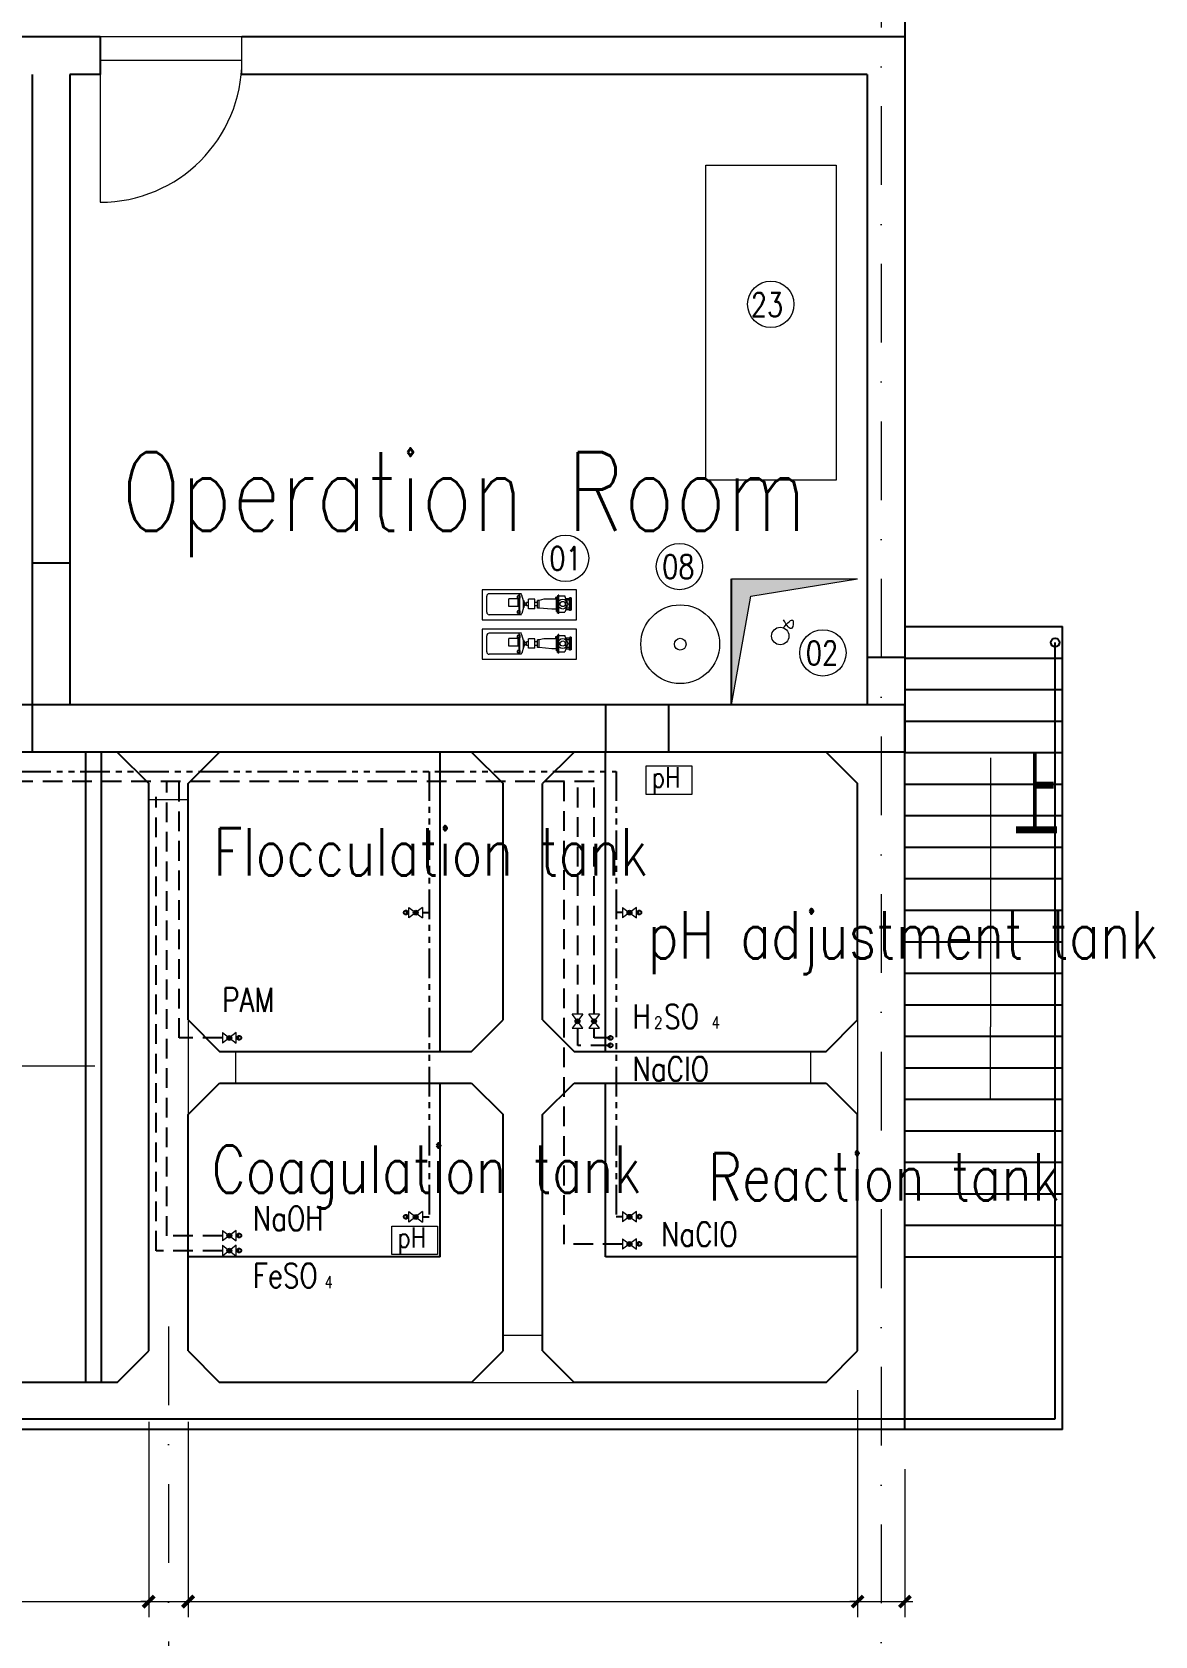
# Model space of a CAD drawing. Extents: x 838828 to 1489448, y 610351 to 848160.
# Drawn here: x 980883 to 988010, y 624469 to 634648 of the extents above; entities that cross this region are included whole.
import ezdxf
from ezdxf.enums import TextEntityAlignment as Align

# ---------------------------------------------------------------- set-up
doc = ezdxf.new("R2010")
doc.units = 0
doc.header["$LTSCALE"] = 1000
doc.header["$MEASUREMENT"] = 0
for name, pattern in [('DASHDOT', [1, 0.5, -0.25, 0, -0.25]), ('HIDDEN2', [0.1875, 0.125, -0.0625]), ('PHANTOM2', [1.25, 0.625, -0.125, 0.125, -0.125, 0.125, -0.125])]:
    doc.linetypes.add(name, pattern=pattern)
doc.layers.get('0').update_dxf_attribs({"linetype": 'CONTINUOUS', "lineweight": 13})
for name, color, linetype, lineweight in [('D', 3, 'CONTINUOUS', 13), ('HATCH', 8, 'CONTINUOUS', 13), ('标注', 8, 'CONTINUOUS', 13), ('设备', 6, 'CONTINUOUS', 13)]:
    doc.layers.add(name, color=color, linetype=linetype, lineweight=lineweight)
for name, color, linetype in [('加药管道', 1, 'HIDDEN2'), ('水构筑物', 7, 'CONTINUOUS'), ('空气管道', 6, 'PHANTOM2')]:
    doc.layers.add(name, color=color, linetype=linetype)
doc.styles.get("Standard").update_dxf_attribs({"font": 'ROMANS.SHX', "width": 1.2, "bigfont": 'gbcbig.shx'})

# ---------------------------------------------------------------- blocks, each defined once
blk = doc.blocks.new('_ARCHTICK')
at = {"const_width": 0.5}
blk.add_lwpolyline([(-0.71, -0.71), (0.71, 0.71)], dxfattribs=at)

msp = doc.modelspace()

# ---------------------------------------------------------------- hatches: boundary and pattern name
at = {"layer": '标注'}
h = msp.add_hatch(color=256, dxfattribs=at)
h.paths.add_polyline_path([(985446, 631068), (985323, 630378), (985323, 631178), (986123, 631178)])
h.paths.add_polyline_path([(985903, 631069), (986593, 631069), (986593, 631519), (985903, 631519)], flags=9)
h = msp.add_hatch(color=256, dxfattribs=at)
h.paths.add_polyline_path([(985446, 631068), (985323, 630378), (985323, 631178), (986123, 631178)])
h.paths.add_polyline_path([(985903, 631069), (986593, 631069), (986593, 631519), (985903, 631519)], flags=9)
at = {"layer": '设备'}
h = msp.add_hatch(color=256, dxfattribs=at)
h.paths.add_polyline_path([(983310, 629072, -0.144014), (983318, 629075, -0.74823), (983327, 629046)])
h.paths.add_polyline_path([(983310, 629072), (983327, 629046, -0.144014), (983318, 629044, -0.74823)])
h = msp.add_hatch(color=256, dxfattribs=at)
h.paths.add_polyline_path([(984683, 629072, 0.144014), (984675, 629075, 0.74823), (984667, 629046)])
h.paths.add_polyline_path([(984683, 629072), (984667, 629046, 0.144014), (984675, 629044, 0.74823)])
h = msp.add_hatch(color=256, dxfattribs=at)
h.paths.add_polyline_path([(984358, 628362, 0.144014), (984361, 628370, 0.74823), (984332, 628379)])
h.paths.add_polyline_path([(984358, 628362), (984332, 628379, 0.144014), (984330, 628370, 0.74823)])
h = msp.add_hatch(color=256, dxfattribs=at)
h.paths.add_polyline_path([(984463, 628362, 0.144014), (984465, 628370, 0.74823), (984437, 628379)])
h.paths.add_polyline_path([(984463, 628362), (984437, 628379, 0.144014), (984434, 628370, 0.74823)])
h = msp.add_hatch(color=256, dxfattribs=at)
h.paths.add_polyline_path([(982143, 628277, 0.144014), (982135, 628279, 0.74823), (982127, 628251)])
h.paths.add_polyline_path([(982143, 628277), (982127, 628251, 0.144014), (982135, 628248, 0.74823)])
h = msp.add_hatch(color=256, dxfattribs=at)
h.paths.add_polyline_path([(983310, 627141, -0.144014), (983318, 627143, -0.74823), (983327, 627115)])
h.paths.add_polyline_path([(983310, 627141), (983327, 627115, -0.144014), (983318, 627112, -0.74823)])
h = msp.add_hatch(color=256, dxfattribs=at)
h.paths.add_polyline_path([(984683, 627142, 0.144014), (984675, 627144, 0.74823), (984667, 627116)])
h.paths.add_polyline_path([(984683, 627142), (984667, 627116, 0.144014), (984675, 627114, 0.74823)])
h = msp.add_hatch(color=256, dxfattribs=at)
h.paths.add_polyline_path([(982143, 627022, 0.144014), (982135, 627025, 0.74823), (982127, 626996)])
h.paths.add_polyline_path([(982143, 627022), (982127, 626996, 0.144014), (982135, 626994, 0.74823)])
h = msp.add_hatch(color=256, dxfattribs=at)
h.paths.add_polyline_path([(982143, 626927, 0.144014), (982135, 626929, 0.74823), (982127, 626901)])
h.paths.add_polyline_path([(982143, 626927), (982127, 626901, 0.144014), (982135, 626898, 0.74823)])
h = msp.add_hatch(color=256, dxfattribs=at)
h.paths.add_polyline_path([(984683, 626969, 0.144014), (984675, 626971, 0.74823), (984667, 626943)])
h.paths.add_polyline_path([(984683, 626969), (984667, 626943, 0.144014), (984675, 626940, 0.74823)])

# ---------------------------------------------------------------- linework, layer by layer
at = {"linetype": 'ByBlock', "ltscale": 200}
msp.add_line((986966, 630041), (986966, 628335), dxfattribs=at)
msp.add_line((986966, 627881), (986966, 628335))
for centre in [(985572, 632920), (984269, 631308), (984992, 631256), (985903, 630708)]:
    msp.add_circle(centre, 147, dxfattribs=at)
at = {"layer": 'D', "ltscale": 200}
for p, q in [((983362, 629093), (983274, 629026)), ((983274, 629093), (983362, 629026)), ((983274, 629026), (983274, 629093)), ((983362, 629093), (983362, 629026)), ((984631, 629093), (984719, 629026)), ((984719, 629093), (984631, 629026)), ((984631, 629093), (984631, 629026)), ((984719, 629026), (984719, 629093)), ((984379, 628415), (984312, 628327)), ((984379, 628327), (984312, 628415)), ((984379, 628415), (984312, 628415)), ((984484, 628415), (984417, 628327)), ((984484, 628327), (984417, 628415)), ((984484, 628415), (984417, 628415)), ((982091, 628298), (982179, 628230)), ((982179, 628298), (982091, 628230)), ((982091, 628298), (982091, 628230)), ((982179, 628230), (982179, 628298)), ((984312, 628327), (984379, 628327)), ((984417, 628327), (984484, 628327)), ((983362, 627162), (983274, 627094)), ((983274, 627162), (983362, 627094)), ((983274, 627094), (983274, 627162)), ((983362, 627162), (983362, 627094)), ((984631, 627163), (984719, 627096)), ((984719, 627163), (984631, 627096)), ((984631, 627163), (984631, 627096)), ((984719, 627096), (984719, 627163)), ((982091, 627043), (982179, 626976)), ((982179, 627043), (982091, 626976)), ((982091, 627043), (982091, 626976)), ((982179, 626976), (982179, 627043)), ((982091, 626948), (982179, 626880)), ((982179, 626948), (982091, 626880)), ((982091, 626948), (982091, 626880)), ((982179, 626880), (982179, 626948)), ((984631, 626990), (984719, 626923)), ((984719, 626990), (984631, 626923)), ((984631, 626990), (984631, 626923)), ((984719, 626923), (984719, 626990))]:
    msp.add_line(p, q, dxfattribs=at)
at = {"layer": 'HATCH'}
for p, q in [((985159, 631803), (985159, 633803)), ((985159, 633803), (985987, 633803)), ((985987, 633803), (985987, 631803)), ((985987, 631803), (985159, 631803))]:
    msp.add_line(p, q, dxfattribs=at)
at = {"layer": '加药管道'}
for p, q in [((984450, 629891), (980730, 629891)), ((981739, 627009), (981739, 629891)), ((981817, 628264), (981817, 629891)), ((984258, 629891), (984258, 626956)), ((984346, 628415), (984346, 629891)), ((984450, 628415), (984450, 629891)), ((981671, 626914), (981671, 629795)), ((982091, 628264), (981817, 628264)), ((982197, 628265), (982179, 628265)), ((984346, 628217), (984346, 628327)), ((984450, 628264), (984450, 628327)), ((984554, 628264), (984450, 628264)), ((984554, 628217), (984346, 628217)), ((982091, 627009), (981739, 627009)), ((982197, 627010), (982179, 627010)), ((984631, 626956), (984258, 626956)), ((984737, 626957), (984719, 626957)), ((982091, 626914), (981671, 626914)), ((982197, 626915), (982179, 626915))]:
    msp.add_line(p, q, dxfattribs=at)
for centre in [(982197, 628265), (984554, 628264), (984554, 628217), (982197, 627010), (982197, 626915)]:
    msp.add_circle(centre, 13, dxfattribs=at)
at = {"layer": '标注', "linetype": 'DASHDOT'}
for p, q in [((986273, 639178), (986273, 622420)), ((981748, 626433), (981748, 622420))]:
    msp.add_line(p, q, dxfattribs=at)
at = {"layer": '标注', "ltscale": 0.001}
for p, q in [((982215, 634618), (981315, 634618)), ((982215, 634378), (982215, 634618)), ((986123, 626028), (986123, 624587)), ((986123, 626028), (986123, 624587)), ((981623, 625828), (981623, 624587)), ((981623, 625828), (981623, 624587)), ((981873, 625828), (981873, 624587)), ((981873, 625828), (981873, 624587)), ((986423, 625528), (986423, 624587)), ((966623, 624687), (981623, 624687)), ((981623, 624687), (981573, 624687)), ((981623, 624687), (981873, 624687)), ((981873, 624687), (986123, 624687)), ((981873, 624687), (981923, 624687)), ((986123, 624687), (986073, 624687)), ((986123, 624687), (986423, 624687)), ((986423, 624687), (986473, 624687))]:
    msp.add_line(p, q, dxfattribs=at)
at = {"layer": '标注'}
for p, q in [((982215, 634468), (981315, 634468)), ((981315, 634378), (981315, 633568)), ((985323, 631178), (986123, 631178)), ((985323, 631178), (986123, 631178)), ((985446, 631068), (986123, 631178)), ((985446, 631068), (986123, 631178)), ((985323, 630378), (985446, 631068)), ((985323, 630378), (985446, 631068)), ((981423, 630078), (982073, 630078)), ((981623, 629778), (981873, 629778)), ((981873, 628378), (981873, 627778)), ((986123, 628378), (986123, 627778)), ((982173, 628178), (982173, 627978)), ((985823, 628178), (985823, 627978)), ((981281, 628085), (980597, 628085)), ((983873, 626378), (984123, 626378)), ((983673, 626078), (984323, 626078))]:
    msp.add_line(p, q, dxfattribs=at)
for centre, radius in [((984251, 631018), 31.7), ((984251, 631018), 16.4), ((984251, 630767), 31.7), ((984251, 630767), 16.4)]:
    msp.add_circle(centre, radius, dxfattribs=at)
msp.add_arc((981315, 634468), 900, 270, 0, dxfattribs=at)
at = {"layer": '水构筑物'}
for p, q in [((986423, 641978), (986423, 630378)), ((981315, 634618), (962073, 634618)), ((981315, 634618), (981315, 634378)), ((986423, 634618), (982215, 634618)), ((986423, 634618), (986423, 630078)), ((980883, 634378), (980883, 630378)), ((981123, 634378), (981123, 630378)), ((981315, 634378), (981123, 634378)), ((986183, 634378), (982215, 634378)), ((986183, 634378), (986183, 630378)), ((981123, 631278), (980883, 631278)), ((985323, 630378), (985323, 631178)), ((985323, 630378), (985323, 631178)), ((986423, 630875), (987423, 630875)), ((987423, 625778), (987423, 630875)), ((987377, 625846), (987377, 630773)), ((986423, 630678), (986183, 630678)), ((986423, 630675), (987423, 630675)), ((986423, 630475), (987423, 630475)), ((986423, 630378), (962073, 630378)), ((986423, 630378), (962073, 630378)), ((986423, 630378), (962073, 630378)), ((980883, 630378), (980883, 630078)), ((984523, 630378), (984523, 630078)), ((984923, 630378), (984923, 630078)), ((986423, 625778), (986423, 630378)), ((986423, 630275), (987423, 630275)), ((986423, 630078), (962073, 630078)), ((981423, 630078), (966823, 630078)), ((981223, 626078), (981223, 630078)), ((981323, 626078), (981323, 630078)), ((981423, 630078), (981623, 629878)), ((981873, 629878), (982073, 630078)), ((983673, 630078), (982073, 630078)), ((983473, 628175), (983473, 630075)), ((983673, 630078), (983873, 629878)), ((984323, 630078), (984123, 629878)), ((985923, 630078), (984323, 630078)), ((984523, 628175), (984523, 630075)), ((985923, 630078), (986123, 629878)), ((986423, 626078), (986423, 630078)), ((986423, 630075), (987423, 630075)), ((981623, 626278), (981623, 629878)), ((981873, 628378), (981873, 629878)), ((983873, 628378), (983873, 629878)), ((984123, 628378), (984123, 629878)), ((986123, 628378), (986123, 629878)), ((986423, 629875), (987423, 629875)), ((986423, 629675), (987423, 629675)), ((986423, 629475), (987423, 629475)), ((986423, 629275), (987423, 629275)), ((986423, 629075), (987423, 629075)), ((986423, 628875), (987423, 628875)), ((986423, 628675), (987423, 628675)), ((986423, 628475), (987423, 628475)), ((981873, 628378), (982073, 628178)), ((983673, 628178), (983873, 628378)), ((984123, 628378), (984323, 628178)), ((985923, 628178), (986123, 628378)), ((986423, 628275), (987423, 628275)), ((982073, 628178), (983673, 628178)), ((984323, 628178), (985923, 628178)), ((986423, 628075), (987423, 628075)), ((981873, 627778), (982073, 627978)), ((982073, 627978), (983673, 627978)), ((983473, 626875), (983473, 627975)), ((983673, 627978), (983873, 627778)), ((984123, 627778), (984323, 627978)), ((984323, 627978), (985923, 627978)), ((984523, 626875), (984523, 627975)), ((985923, 627978), (986123, 627778)), ((986423, 627875), (987423, 627875)), ((981873, 626278), (981873, 627778)), ((983873, 626278), (983873, 627778)), ((984123, 626278), (984123, 627778)), ((986123, 626278), (986123, 627778)), ((986423, 627675), (987423, 627675)), ((986423, 627475), (987423, 627475)), ((986423, 627275), (987423, 627275)), ((986423, 627075), (987423, 627075)), ((983473, 626875), (981873, 626875)), ((986123, 626875), (984523, 626875)), ((986423, 626875), (987423, 626875)), ((981423, 626078), (981623, 626278)), ((981873, 626278), (982073, 626078)), ((983673, 626078), (983873, 626278)), ((984123, 626278), (984323, 626078)), ((985923, 626078), (986123, 626278)), ((981423, 626078), (966823, 626078)), ((983673, 626078), (982073, 626078)), ((985923, 626078), (984323, 626078)), ((961138, 625846), (987377, 625846)), ((987423, 625778), (962073, 625778))]:
    msp.add_line(p, q, dxfattribs=at)
msp.add_circle((987377, 630773), 27.5, dxfattribs=at)
at = {"layer": '空气管道', "ltscale": 0.3}
for p, q in [((980814, 629956), (984590, 629956)), ((983404, 629956), (983404, 627128)), ((984590, 629956), (984590, 627129)), ((983256, 629060), (983274, 629060)), ((983362, 629060), (983404, 629060)), ((984631, 629060), (984590, 629060)), ((984737, 629060), (984719, 629060)), ((983256, 627129), (983274, 627129)), ((983362, 627128), (983404, 627128)), ((984631, 627129), (984590, 627129)), ((984737, 627130), (984719, 627130))]:
    msp.add_line(p, q, dxfattribs=at)
for centre in [(983256, 629060), (984737, 629060), (983256, 627129), (984737, 627130), (984737, 626957)]:
    msp.add_circle(centre, 13, dxfattribs=at)
at = {"layer": '设备'}
for p, q in [((984339, 631109), (983740, 631109)), ((983740, 631109), (983740, 630917)), ((984339, 630917), (984339, 631109)), ((983769, 630966), (983769, 631067)), ((983990, 631083), (983785, 631083)), ((983909, 631002), (983909, 631050)), ((983968, 631050), (983909, 631050)), ((983968, 631002), (983909, 631002)), ((983963, 631057), (983963, 631067)), ((983979, 631070), (983966, 631070)), ((983979, 631054), (983966, 631054)), ((983968, 631002), (983968, 631050)), ((983974, 630950), (983974, 631083)), ((983979, 631070), (983979, 631078)), ((983979, 630975), (983979, 631054)), ((983982, 631057), (983982, 631067)), ((984002, 631038), (983992, 631074)), ((984002, 630995), (983992, 630958)), ((984006, 631038), (984002, 631038)), ((984002, 630995), (984002, 631038)), ((984006, 630995), (984002, 630995)), ((984006, 630995), (984006, 631038)), ((984011, 631027), (984006, 631027)), ((984011, 631006), (984006, 631006)), ((984011, 631006), (984011, 631027)), ((984022, 631024), (984011, 631024)), ((984022, 631010), (984011, 631010)), ((984033, 631027), (984022, 631027)), ((984022, 631006), (984022, 631027)), ((984033, 631006), (984022, 631006)), ((984073, 631049), (984033, 631049)), ((984033, 630988), (984033, 631049)), ((984073, 630988), (984073, 631049)), ((984091, 631027), (984073, 631027)), ((984091, 631006), (984073, 631006)), ((984091, 630992), (984091, 631041)), ((984102, 631041), (984091, 631041)), ((984091, 630992), (984091, 631041)), ((984102, 630992), (984091, 630992)), ((984131, 631049), (984102, 631041)), ((984102, 630992), (984102, 631041)), ((984182, 630985), (984102, 630992)), ((984212, 631049), (984131, 631049)), ((984205, 631054), (984220, 631054)), ((984212, 631060), (984206, 631060)), ((984206, 631060), (984206, 631049)), ((984212, 631057), (984206, 631057)), ((984212, 631052), (984206, 631052)), ((984212, 631049), (984206, 631049)), ((984212, 630971), (984212, 631062)), ((984217, 631062), (984212, 631062)), ((984216, 631070), (984265, 631070)), ((984217, 630971), (984217, 631062)), ((984217, 631058), (984222, 631058)), ((984227, 631075), (984222, 631075)), ((984222, 630958), (984222, 631075)), ((984227, 630958), (984227, 631075)), ((984273, 631045), (984265, 631070)), ((984295, 631051), (984270, 631051)), ((984273, 630988), (984273, 631045)), ((984279, 631045), (984273, 631045)), ((984295, 631042), (984279, 631042)), ((984295, 630992), (984279, 630992)), ((984295, 630977), (984295, 631057)), ((984300, 631057), (984295, 631057)), ((984299, 630978), (984299, 631058)), ((984305, 631058), (984299, 631058)), ((984300, 630977), (984300, 631057)), ((984305, 630978), (984305, 631058)), ((983740, 630917), (984339, 630917)), ((983990, 630950), (983785, 630950)), ((983963, 630961), (983963, 630972)), ((983979, 630975), (983966, 630975)), ((983979, 630959), (983966, 630959)), ((983979, 630954), (983979, 630959)), ((983982, 630961), (983982, 630972)), ((984073, 630988), (984033, 630988)), ((984212, 630985), (984182, 630985)), ((984217, 630971), (984212, 630971)), ((984215, 630966), (984265, 630966)), ((984217, 630974), (984222, 630974)), ((984222, 630971), (984217, 630971)), ((984217, 630960), (984217, 630971)), ((984222, 630968), (984217, 630968)), ((984222, 630963), (984217, 630963)), ((984222, 630960), (984217, 630960)), ((984227, 630958), (984222, 630958)), ((984273, 630988), (984265, 630966)), ((984295, 630982), (984271, 630982)), ((984279, 630988), (984273, 630988)), ((984300, 630977), (984295, 630977)), ((984305, 630978), (984299, 630978)), ((984339, 630859), (983740, 630859)), ((983740, 630859), (983740, 630667)), ((983769, 630715), (983769, 630817)), ((983990, 630833), (983785, 630833)), ((983968, 630799), (983909, 630799)), ((983909, 630751), (983909, 630799)), ((983963, 630806), (983963, 630817)), ((983979, 630819), (983966, 630819)), ((983979, 630803), (983966, 630803)), ((983968, 630751), (983968, 630799)), ((983974, 630699), (983974, 630833)), ((983979, 630819), (983979, 630827)), ((983979, 630724), (983979, 630803)), ((983982, 630806), (983982, 630817)), ((984002, 630787), (983992, 630823)), ((984002, 630745), (984002, 630787)), ((984006, 630787), (984002, 630787)), ((984006, 630745), (984006, 630787)), ((984033, 630737), (984033, 630798)), ((984073, 630798), (984033, 630798)), ((984073, 630737), (984073, 630798)), ((984091, 630742), (984091, 630791)), ((984102, 630791), (984091, 630791)), ((984091, 630742), (984091, 630791)), ((984131, 630798), (984102, 630791)), ((984102, 630742), (984102, 630791)), ((984212, 630798), (984131, 630798)), ((984205, 630804), (984220, 630804)), ((984206, 630809), (984206, 630798)), ((984212, 630809), (984206, 630809)), ((984212, 630806), (984206, 630806)), ((984212, 630801), (984206, 630801)), ((984212, 630798), (984206, 630798)), ((984217, 630811), (984212, 630811)), ((984212, 630721), (984212, 630811)), ((984216, 630819), (984265, 630819)), ((984217, 630721), (984217, 630811)), ((984217, 630807), (984222, 630807)), ((984222, 630707), (984222, 630825)), ((984227, 630825), (984222, 630825)), ((984227, 630707), (984227, 630825)), ((984273, 630795), (984265, 630819)), ((984295, 630801), (984270, 630801)), ((984279, 630795), (984273, 630795)), ((984273, 630737), (984273, 630795)), ((984295, 630791), (984279, 630791)), ((984300, 630806), (984295, 630806)), ((984295, 630726), (984295, 630806)), ((984305, 630807), (984299, 630807)), ((984299, 630727), (984299, 630807)), ((984300, 630726), (984300, 630806)), ((984305, 630727), (984305, 630807)), ((984339, 630667), (984339, 630859)), ((983990, 630699), (983785, 630699)), ((983968, 630751), (983909, 630751)), ((983963, 630710), (983963, 630721)), ((983979, 630724), (983966, 630724)), ((983979, 630708), (983966, 630708)), ((983979, 630703), (983979, 630708)), ((983982, 630710), (983982, 630721)), ((984002, 630745), (983992, 630707)), ((984006, 630745), (984002, 630745)), ((984011, 630777), (984006, 630777)), ((984011, 630755), (984006, 630755)), ((984011, 630755), (984011, 630777)), ((984022, 630773), (984011, 630773)), ((984022, 630759), (984011, 630759)), ((984022, 630755), (984022, 630777)), ((984033, 630777), (984022, 630777)), ((984033, 630755), (984022, 630755)), ((984073, 630737), (984033, 630737)), ((984091, 630777), (984073, 630777)), ((984091, 630755), (984073, 630755)), ((984102, 630742), (984091, 630742)), ((984182, 630734), (984102, 630742)), ((984212, 630734), (984182, 630734)), ((984217, 630721), (984212, 630721)), ((984215, 630715), (984265, 630715)), ((984217, 630723), (984222, 630723)), ((984217, 630710), (984217, 630720)), ((984222, 630720), (984217, 630720)), ((984222, 630718), (984217, 630718)), ((984222, 630712), (984217, 630712)), ((984222, 630710), (984217, 630710)), ((984227, 630707), (984222, 630707)), ((984273, 630737), (984265, 630715)), ((984295, 630731), (984271, 630731)), ((984279, 630737), (984273, 630737)), ((984295, 630741), (984279, 630741)), ((984300, 630726), (984295, 630726)), ((984305, 630727), (984299, 630727)), ((983740, 630667), (984339, 630667)), ((984780, 629990), (985070, 629990)), ((984780, 629809), (984780, 629990)), ((985070, 629990), (985070, 629809)), ((985070, 629809), (984780, 629809)), ((983166, 627069), (983456, 627069)), ((983166, 626889), (983166, 627069)), ((983456, 627069), (983456, 626889)), ((983456, 626889), (983166, 626889))]:
    msp.add_line(p, q, dxfattribs=at)
at = {"layer": '设备', "ltscale": 200}
for p, q in [((984305, 631058), (984305, 630978)), ((984305, 631049), (984305, 630986)), ((984305, 630807), (984305, 630727)), ((984305, 630799), (984305, 630735))]:
    msp.add_line(p, q, dxfattribs=at)
for radius in [250, 37.4]:
    msp.add_circle((984997, 630763), radius, dxfattribs=at)
at = {"layer": '设备'}
for centre, radius in [((985632, 630815), 55.3), ((983318, 629059), 15.4), ((984675, 629059), 15.4), ((984345, 628370), 15.4), ((984450, 628370), 15.4), ((982135, 628264), 15.4), ((983318, 627128), 15.4), ((984675, 627129), 15.4), ((982135, 627009), 15.4), ((982135, 626914), 15.4), ((984675, 626956), 15.4)]:
    msp.add_circle(centre, radius, dxfattribs=at)
for centre, radius, start, end in [((983785, 631067), 16, 90, 180), ((983966, 631067), 2.66, 90, 180), ((983966, 631057), 2.66, 180, 270), ((983979, 631067), 2.66, 0, 90), ((983979, 631057), 2.66, 270, 0), ((983987, 631073), 5.33, 14.5111, 90), ((983785, 630966), 16, 180, 270), ((983966, 630972), 2.66, 90, 180), ((983966, 630961), 2.66, 180, 270), ((983979, 630972), 2.66, 0, 90), ((983979, 630961), 2.66, 270, 0), ((983987, 630959), 5.33, 270, 345.4889), ((983785, 630817), 16, 90, 180), ((983966, 630817), 2.66, 90, 180), ((983966, 630806), 2.66, 180, 270), ((983979, 630817), 2.66, 0, 90), ((983979, 630806), 2.66, 270, 0), ((983987, 630822), 5.33, 14.5111, 90), ((983785, 630715), 16, 180, 270), ((983966, 630721), 2.66, 90, 180), ((983966, 630710), 2.66, 180, 270), ((983979, 630721), 2.66, 0, 90), ((983979, 630710), 2.66, 270, 0), ((983987, 630709), 5.33, 270, 345.4889)]:
    msp.add_arc(centre, radius, start, end, dxfattribs=at)
msp.add_spline([(985651, 630867), (985713, 630912), (985706, 630865), (985652, 630917)], degree=3, dxfattribs=at)

# ---------------------------------------------------------------- block references
at = {"layer": '标注', "ltscale": 0.001, "xscale": 50, "yscale": 50, "zscale": 50}
for p in [(981623, 624687), (981623, 624687), (986123, 624687), (986123, 624687)]:
    msp.add_blockref('_ARCHTICK', p, dxfattribs=at)
at = {"layer": '标注', "ltscale": 0.001, "xscale": 50, "yscale": 50, "zscale": 50, "rotation": 180}
for p in [(981873, 624687), (981873, 624687), (986423, 624687)]:
    msp.add_blockref('_ARCHTICK', p, dxfattribs=at)

# ---------------------------------------------------------------- texts
at = {"linetype": 'ByBlock', "ltscale": 200, "width": 0.8}
for s, p in [('23', (985445, 632918)), ('01', (984166, 631307)), ('08', (984882, 631255)), ('02', (985794, 630707))]:
    msp.add_text(s, height=150, dxfattribs=at).set_placement(p, align=Align.MIDDLE_LEFT)
for s, height, p in [('Operation Room', 500, (981450, 631482)), ('上', 500, (987114, 629533)), ('Flocculation tank', 300, (982034, 629295)), ('pH adjustment tank', 300, (984791, 628768)), ('PAM', 153.6, (982089, 628429)), ('H SO', 153.6, (984695, 628323)), ('2', 76.8, (984831, 628323)), ('4', 76.8, (985196, 628323)), ('NaClO', 153.6, (984695, 627991)), ('Coagulation tank', 300, (982023, 627281)), ('Reaction tank', 300, (985173, 627232)), ('NaOH', 153.6, (982285, 627042)), ('NaClO', 153.6, (984876, 626942)), ('FeSO', 153.6, (982285, 626679)), ('4', 76.8, (982739, 626676))]:
    msp.add_text(s, height=height, dxfattribs=at).set_placement(p)
at = {"layer": '设备', "width": 0.8}
for p in [(984817, 629854), (983202, 626934)]:
    msp.add_text('pH', height=128, dxfattribs=at).set_placement(p)

doc.saveas('drawing.dxf')
